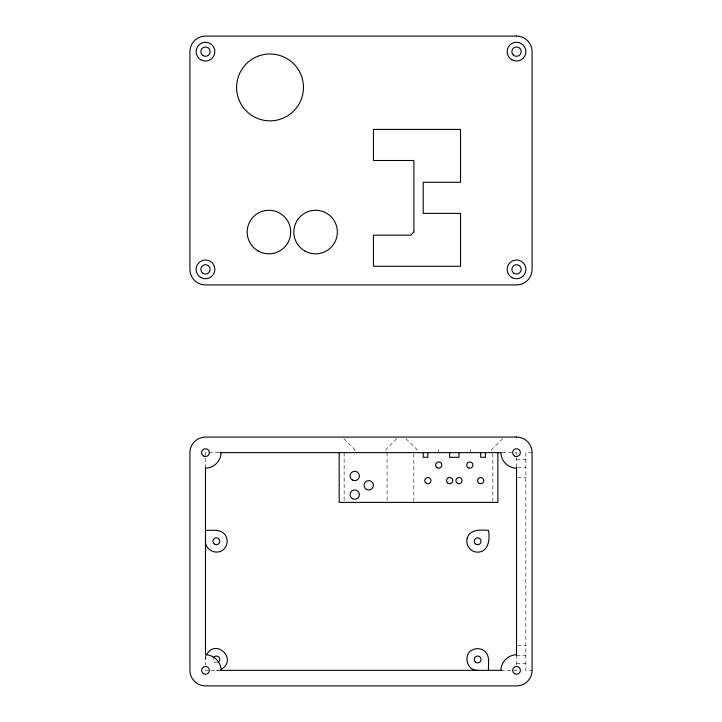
<?xml version="1.0" encoding="UTF-8"?>
<svg xmlns="http://www.w3.org/2000/svg" width="722" height="722" viewBox="0 0 722 722"><rect width="100%" height="100%" fill="white"/><g stroke="black" fill="none" stroke-linecap="round" stroke-linejoin="round"><path stroke-width="0.54" stroke-dasharray="3.61 2.71" d="M205.481 659.466L205.86 656.641M396.712 438.633L385.828 449.517L385.828 451.593M502.665 438.633L491.682 449.517L491.682 452.631M216.374 670.35L219.19 669.98M218.965 452.631L205.481 452.631L205.481 467.071M502.241 452.631L516.519 452.631L516.519 468.181M532.069 452.631L525.842 452.631L525.842 670.35L532.069 670.35M516.519 459.625L525.842 459.625M517.548 467.405L525.842 467.405M517.548 477.513L525.842 477.513M517.548 645.468L525.842 645.468M516.519 655.576L525.842 655.576M516.519 663.347L525.842 663.347M221.04 670.35L205.481 670.35L205.481 665.91M500.96 670.35L516.519 670.35L516.519 665.837M405.954 438.633L416.928 449.517L416.928 451.593M343.843 438.633L354.728 449.517L354.728 451.593M516.519 654.8L516.519 664.791M492.873 453.732L492.873 501.285M470.266 449.517L470.266 451.593M438.353 449.517L438.353 451.593M413.823 453.732L413.823 501.285M387.073 452.631L387.073 501.285M344.15 452.631L344.15 501.285M205.481 655.91L205.481 664.908M217.259 662.769A3.42 3.42 0 0 1 213.071 658.581"/><path stroke-width="1.08" d="M427.875 452.631L427.866 457.297L423.209 457.297L423.209 452.631M221.04 452.631C221.085 460.952 213.811 468.235 205.481 468.181M500.96 670.35C500.915 662.029 508.189 654.746 516.519 654.8M206.943 654.024C216.51 638.564 237.276 659.33 221.816 668.888M220.093 452.631L501.149 452.631M205.481 530.381C212.304 530.48 221.717 528.594 225.796 535.832C228.179 540.011 227.457 545.543 224.073 548.973C217.746 555.805 205.12 550.579 205.481 541.274M220.878 670.35L501.961 670.35M516.519 468.181C508.189 468.235 500.915 460.952 500.96 452.631M477.639 670.35C466.935 670.828 462.685 654.971 472.197 650.035C476.376 647.652 481.908 648.383 485.337 651.767C490.229 656.686 488.063 664.204 488.523 670.35M205.481 654.8C213.811 654.746 221.085 662.029 221.04 670.35M516.519 467.296L516.519 655.684M497.855 452.631L497.855 502.395L339.178 502.395L339.178 452.631M485.41 452.631L485.41 457.297L480.69 457.297L480.69 452.631M458.975 452.631L458.975 457.297L449.644 457.297L449.644 452.631M205.481 467.278L205.481 654.962M213.405 657.751A3.42 3.42 0 0 1 218.793 657.047A3.42 3.42 0 0 1 218.08 662.426M467.125 538.45C465.212 545.083 470.744 552.285 477.639 552.159C488.731 552.113 490.076 538.666 488.523 530.381C481.014 529.786 469.562 529.073 467.125 538.45M413.877 232.051L410.764 235.155L373.445 235.155L373.445 266.265L460.528 266.265L460.528 213.387L423.209 213.387L423.209 182.287L460.528 182.287L460.528 129.409L373.445 129.409L373.445 160.51L413.877 160.51L413.877 232.051M516.519 36.1L205.481 36.1A15.55 15.55 0 0 0 189.931 51.65L189.931 269.369A15.55 15.55 0 0 0 205.481 284.919L516.519 284.919A15.55 15.55 0 0 0 532.069 269.369L532.069 51.65A15.55 15.55 0 0 0 516.519 36.1M516.519 437.081L205.481 437.081A15.55 15.55 0 0 0 189.931 452.631L189.931 670.35A15.55 15.55 0 0 0 205.481 685.9L516.519 685.9A15.55 15.55 0 0 0 532.069 670.35L532.069 452.631A15.55 15.55 0 0 0 516.519 437.081M253.305 116.377A33.438 33.438 0 0 0 303.457 87.416A33.438 33.438 0 0 0 253.305 58.464A33.438 33.438 0 0 0 253.305 116.377M200.797 59.764A9.368 9.368 0 0 0 214.858 51.65A9.368 9.368 0 0 0 200.797 43.537A9.368 9.368 0 0 0 200.797 59.764M203.153 55.693A4.666 4.666 0 0 0 210.147 51.65A4.666 4.666 0 0 0 203.153 47.607A4.666 4.666 0 0 0 203.153 55.693M200.797 277.492A9.368 9.368 0 0 0 214.858 269.369A9.368 9.368 0 0 0 200.797 261.256A9.368 9.368 0 0 0 200.797 277.492M203.153 273.412A4.666 4.666 0 0 0 210.147 269.369A4.666 4.666 0 0 0 203.153 265.335A4.666 4.666 0 0 0 203.153 273.412M514.181 273.421A4.675 4.675 0 0 0 521.185 269.369A4.675 4.675 0 0 0 514.181 265.326A4.675 4.675 0 0 0 514.181 273.421M513.216 54.953A4.666 4.666 0 0 0 521.022 52.859A4.666 4.666 0 0 0 515.309 47.147A4.666 4.666 0 0 0 513.216 54.953M511.826 59.764A9.368 9.368 0 0 0 525.887 51.65A9.368 9.368 0 0 0 511.826 43.537A9.368 9.368 0 0 0 511.826 59.764M511.826 277.492A9.377 9.377 0 0 0 525.896 269.369A9.377 9.377 0 0 0 511.826 261.247A9.377 9.377 0 0 0 511.826 277.492M258.052 250.904A21.768 21.768 0 0 0 290.704 232.051A21.768 21.768 0 0 0 258.052 213.198A21.768 21.768 0 0 0 258.052 250.904M304.702 250.904A21.768 21.768 0 0 0 337.364 232.051A21.768 21.768 0 0 0 304.702 213.198A21.768 21.768 0 0 0 304.702 250.904M514.569 673.716A3.89 3.89 0 0 0 520.4 670.35A3.89 3.89 0 0 0 514.569 666.984A3.89 3.89 0 0 0 514.569 673.716M514.569 455.997A3.89 3.89 0 0 0 520.4 452.631A3.89 3.89 0 0 0 514.569 449.264A3.89 3.89 0 0 0 514.569 455.997M203.541 673.716A3.89 3.89 0 0 0 209.371 670.35A3.89 3.89 0 0 0 203.541 666.984A3.89 3.89 0 0 0 203.541 673.716M203.541 455.997A3.89 3.89 0 0 0 209.371 452.631A3.89 3.89 0 0 0 203.541 449.264A3.89 3.89 0 0 0 203.541 455.997M214.66 544.235A3.42 3.42 0 0 0 219.795 541.274A3.42 3.42 0 0 0 214.66 538.305A3.42 3.42 0 0 0 214.66 544.235M475.22 543.693A3.42 3.42 0 0 0 480.942 542.159A3.42 3.42 0 0 0 476.755 537.971A3.42 3.42 0 0 0 475.22 543.693M475.22 661.884A3.42 3.42 0 0 0 480.942 660.35A3.42 3.42 0 0 0 476.755 656.154A3.42 3.42 0 0 0 475.22 661.884M352.39 498.658A4.666 4.666 0 0 0 359.394 494.615A4.666 4.666 0 0 0 352.39 490.581A4.666 4.666 0 0 0 352.39 498.658M352.39 479.995A4.666 4.666 0 0 0 359.394 475.951A4.666 4.666 0 0 0 352.39 471.917A4.666 4.666 0 0 0 352.39 479.995M366.388 489.326A4.666 4.666 0 0 0 373.391 485.283A4.666 4.666 0 0 0 366.388 481.249A4.666 4.666 0 0 0 366.388 489.326M437.198 467.766A3.114 3.114 0 0 0 441.864 465.067A3.114 3.114 0 0 0 437.198 462.378A3.114 3.114 0 0 0 437.198 467.766M426.296 483.316A3.114 3.114 0 0 0 430.971 480.626A3.114 3.114 0 0 0 426.305 477.928A3.114 3.114 0 0 0 426.296 483.316M448.091 483.316A3.114 3.114 0 0 0 452.757 480.617A3.114 3.114 0 0 0 448.091 477.928A3.114 3.114 0 0 0 448.091 483.316M468.244 467.766A3.114 3.114 0 0 0 472.91 465.067A3.114 3.114 0 0 0 468.244 462.378A3.114 3.114 0 0 0 468.244 467.766M457.423 483.316A3.114 3.114 0 0 0 462.08 480.617A3.114 3.114 0 0 0 457.423 477.928A3.114 3.114 0 0 0 457.423 483.316M479.137 483.316A3.114 3.114 0 0 0 483.803 480.617A3.114 3.114 0 0 0 479.137 477.928A3.114 3.114 0 0 0 479.137 483.316"/></g></svg>
